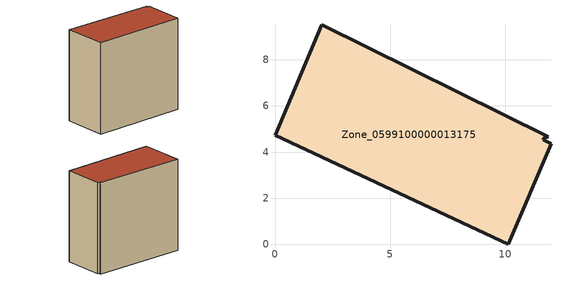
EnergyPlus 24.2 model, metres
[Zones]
Zone_0599100000013175
 floor ground (C_G): 0,4.72 2.03,9.52 11.87,4.66 11.66,4.6 11.63,4.54 11.98,4.36 10.12,0 z0
 wall outside (C_F): 2.03,9.52 0,4.72 10.12,0 11.98,4.36 11.63,4.54 11.66,4.6 11.87,4.66 2.03,9.52 z0:10.94
 roof outside (C_R): 11.66,4.6 11.87,4.66 2.03,9.52 0,4.72 10.12,0 11.98,4.36 11.63,4.54 z10.94
[BUILDING]
Pand.0599100000013175: North Axis=0; Terrain=City; Loads Convergence Tolerance Value=0.04; Temperature Convergence Tolerance Value=0.4; Solar Distribution=FullExterior; Maximum Number of Warmup Days=25; Minimum Number of Warmup Days=1
[Site:Location]
Rotterdam.The.Hague.AP_ZH_NLD Design_Conditions: Latitude=51.96; Longitude=4.45; Time Zone=1; Elevation=-4.5
[SITE:GROUNDTEMPERATURE:BUILDINGSURFACE]
18, 18, 18, 18, 18, 18, 18, 18, 18, 18, 18, 18
[MATERIAL] Thermal Absorptance=0.9; Solar Absorptance=0.7; Visible Absorptance=0.7
Name | Roughness | Thickness | Conductivity | Density | Specific Heat
G.TI.1946 | MediumSmooth | 0.15 | 1 | 540 | 1210
F.TI.1946 | Rough | 0.3 | 0.857143 | 1920 | 840
R.TI.1946 | MediumRough | 0.2 | 0.1 | 1500 | 1000
[CONSTRUCTION]
C_G: G.TI.1946
C_F: F.TI.1946
C_R: R.TI.1946
[ZONE]
Zone_0599100000013175: Type=1; Multiplier=1; Ceiling Height=Autocalculate; Volume=Autocalculate; Floor Area=autocalculate; Part of Total Floor Area=Yes
[ZONEINFILTRATION:DESIGNFLOWRATE]
Infil_Zone_0599100000013175: Zone or ZoneList or Space or SpaceList=Zone_0599100000013175; Schedule=AlwaysOn; Design Flow Rate Calculation Method=Flow/Area; Flow Rate per Floor Area=0.003; Constant Term Coefficient=1; Temperature Term Coefficient=0; Velocity Term Coefficient=0; Velocity Squared Term Coefficient=0
[HVACTEMPLATE:ZONE:IDEALLOADSAIRSYSTEM]
Zone_0599100000013175: Maximum Heating Supply Air Temperature=50; Minimum Cooling Supply Air Temperature=13; Maximum Heating Supply Air Humidity Ratio=0.0156; Minimum Cooling Supply Air Humidity Ratio=0.0077; Heating Limit=NoLimit; Cooling Limit=NoLimit; Dehumidification Control Type=ConstantSensibleHeatRatio; Cooling Sensible Heat Ratio=0.7; Dehumidification Setpoint=60; Humidification Control Type=None; Humidification Setpoint=30; Outdoor Air Method=None; Outdoor Air Flow Rate per Person=0.00944; Outdoor Air Flow Rate per Zone Floor Area=0; Outdoor Air Flow Rate per Zone=0; Demand Controlled Ventilation Type=None; Outdoor Air Economizer Type=NoEconomizer; Heat Recovery Type=None; Sensible Heat Recovery Effectiveness=0.7; Latent Heat Recovery Effectiveness=0.65
[ZONECONTROL:THERMOSTAT]
ThermostatControl_Zone_0599100000013175: Zone or ZoneList=Zone_0599100000013175; Control Type Schedule=DualSetpointControlType; Control 1=Thermostat_Zone_0599100000013175; Temperature Difference Between Cutout And Setpoint=0
[THERMOSTATSETPOINT:DUALSETPOINT]
Thermostat_Zone_0599100000013175: Heating Setpoint Temperature Schedule=HeatingSetpoint_Zone_0599100000013175; Cooling Setpoint Temperature Schedule=CoolingSetpoint_Zone_0599100000013175
[SCHEDULE:COMPACT]
HeatingSetpoint_Zone_0599100000013175: Through: 12/31, For: AllDays, Until: 24:00, 21
CoolingSetpoint_Zone_0599100000013175: Through: 12/31, For: AllDays, Until: 24:00, 24
DualSetpointControlType: Through: 12/31, For: AllDays, Until: 24:00, 4
AlwaysOn: Through: 12/31, For: AllDays, Until: 24:00, 1
